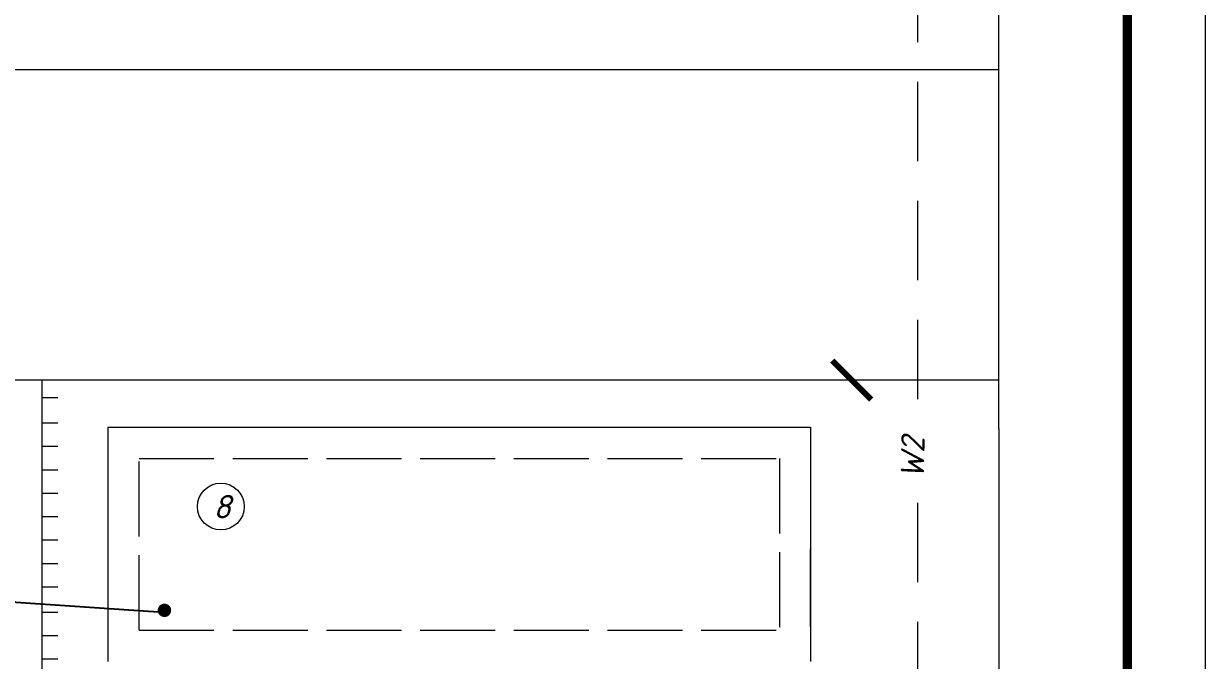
# Model space of a CAD drawing. Header units: millimetres. Extents: x 27137 to 30937, y -4667 to -569.
# Drawn here: x 28896 to 28971.7, y -653.4 to -612.6 of the extents above; entities that cross this region are included whole.
import ezdxf

# ---------------------------------------------------------------- set-up
doc = ezdxf.new("R2010")
doc.units = ezdxf.units.MM
doc.header["$LTSCALE"] = 0.4
doc.linetypes.add('ACAD_ISO02W100', pattern=[15, 12, -3])
doc.linetypes.add('штриховаяX2', pattern=[38.1, 25.4, -12.7])
doc.layers.add('здания', color=7, linetype='Continuous', lineweight=40)
doc.styles.add('Isocpeur', font='isocpeui.ttf', dxfattribs={"height": 2.5})

# ---------------------------------------------------------------- blocks, each defined once
blk = doc.blocks.new('_ArchTick')
at = {"color": 0, "linetype": 'ByBlock', "const_width": 0.15}
blk.add_lwpolyline([(-0.5, -0.5), (0.5, 0.5)], dxfattribs=at)

msp = doc.modelspace()

# ---------------------------------------------------------------- hatches: boundary and pattern name
at = {"lineweight": 15}
h = msp.add_hatch(color=256, dxfattribs=at)
h.dxf.hatch_style = 1
h.paths.add_polyline_path([(28904.6186, -650.1527), (28905.0511, -650.1527), (28905.4837, -650.1527, -1)])
h.paths.add_polyline_path([(28905.0511, -649.7202, -0.4142136), (28905.4837, -650.1527), (28905.0511, -650.1527)])
h = msp.add_hatch(color=256, dxfattribs=at)
h.dxf.hatch_style = 1
h.paths.add_polyline_path([(28905.0511, -649.7202), (28905.0511, -650.1527), (28904.6186, -650.1527, -0.4142136)])

# ---------------------------------------------------------------- linework, layer by layer
at = {"linetype": 'штриховаяX2', "lineweight": 15, "ltscale": 0.5}
for p, q in [((28953.2637, -608.6907), (28953.263, -638.5472)), ((28953.2629, -643.2672), (28953.2624, -668.3046))]:
    msp.add_line(p, q, dxfattribs=at)
at = {"lineweight": 15}
for p, q in [((28958.4654, -638.5289), (28958.4654, -608.6907)), ((28958.4654, -635.4031), (28830.535, -635.4059)), ((28898.2246, -636.539), (28897.2246, -636.539)), ((28898.2246, -636.539), (28897.2246, -636.539)), ((28898.2246, -636.539), (28897.2246, -636.539)), ((28898.2246, -636.539), (28897.2246, -636.539)), ((28898.2246, -636.539), (28897.2246, -636.539)), ((28898.2246, -636.539), (28897.2246, -636.539)), ((28898.2246, -636.539), (28897.2246, -636.539)), ((28898.2246, -636.539), (28897.2246, -636.539)), ((28898.2246, -636.539), (28897.2246, -636.539)), ((28898.2246, -636.539), (28897.2246, -636.539)), ((28898.2246, -636.539), (28897.2246, -636.539)), ((28898.2246, -636.539), (28897.2246, -636.539)), ((28898.2246, -636.539), (28897.2246, -636.539)), ((28898.2246, -636.539), (28897.2246, -636.539)), ((28898.2246, -636.539), (28897.2246, -636.539)), ((28898.2246, -636.539), (28897.2246, -636.539)), ((28898.2246, -636.539), (28897.2246, -636.539)), ((28898.2246, -636.539), (28897.2246, -636.539)), ((28898.2246, -636.539), (28897.2246, -636.539)), ((28898.2246, -636.539), (28897.2246, -636.539)), ((28898.2246, -636.539), (28897.2246, -636.539)), ((28898.2246, -636.539), (28897.2246, -636.539)), ((28898.2246, -636.539), (28897.2246, -636.539)), ((28898.2246, -636.539), (28897.2246, -636.539)), ((28898.2246, -636.539), (28897.2246, -636.539)), ((28898.2246, -636.539), (28897.2246, -636.539)), ((28898.2246, -636.539), (28897.2246, -636.539)), ((28898.2246, -636.539), (28897.2246, -636.539)), ((28898.2246, -636.539), (28897.2246, -636.539)), ((28898.2246, -636.539), (28897.2246, -636.539)), ((28898.2246, -636.539), (28897.2246, -636.539)), ((28898.2246, -636.539), (28897.2246, -636.539)), ((28898.2246, -636.539), (28897.2246, -636.539)), ((28898.2246, -636.539), (28897.2246, -636.539)), ((28898.2246, -636.539), (28897.2246, -636.539)), ((28898.2246, -636.539), (28897.2246, -636.539)), ((28898.2246, -636.539), (28897.2246, -636.539)), ((28898.2246, -636.539), (28897.2246, -636.539)), ((28898.2246, -636.539), (28897.2246, -636.539)), ((28898.2246, -636.539), (28897.2246, -636.539)), ((28898.2246, -636.539), (28897.2246, -636.539)), ((28898.2246, -636.539), (28897.2246, -636.539)), ((28898.2246, -636.539), (28897.2246, -636.539)), ((28898.2246, -636.539), (28897.2246, -636.539)), ((28898.2246, -636.539), (28897.2246, -636.539)), ((28898.2246, -636.539), (28897.2246, -636.539)), ((28898.2246, -636.539), (28897.2246, -636.539)), ((28898.2246, -636.539), (28897.2246, -636.539)), ((28898.2246, -636.539), (28897.2246, -636.539)), ((28898.2246, -636.539), (28897.2246, -636.539)), ((28898.2246, -636.539), (28897.2246, -636.539)), ((28898.2246, -636.539), (28897.2246, -636.539)), ((28898.2246, -636.539), (28897.2246, -636.539)), ((28898.2246, -636.539), (28897.2246, -636.539)), ((28898.2246, -636.539), (28897.2246, -636.539)), ((28898.2246, -636.539), (28897.2246, -636.539)), ((28898.2246, -636.539), (28897.2246, -636.539)), ((28898.2246, -636.539), (28897.2246, -636.539)), ((28898.2246, -636.539), (28897.2246, -636.539)), ((28898.2246, -636.539), (28897.2246, -636.539)), ((28898.2246, -636.539), (28897.2246, -636.539)), ((28898.2246, -636.539), (28897.2246, -636.539)), ((28898.2246, -636.539), (28897.2246, -636.539)), ((28898.2246, -636.539), (28897.2246, -636.539)), ((28898.2246, -636.539), (28897.2246, -636.539)), ((28898.2246, -636.539), (28897.2246, -636.539)), ((28898.2246, -636.539), (28897.2246, -636.539)), ((28898.2246, -638.1629), (28897.2246, -638.1629)), ((28898.2246, -638.1629), (28897.2246, -638.1629)), ((28898.2246, -638.1629), (28897.2246, -638.1629)), ((28898.2246, -638.1629), (28897.2246, -638.1629)), ((28898.2246, -638.1629), (28897.2246, -638.1629)), ((28898.2246, -638.1629), (28897.2246, -638.1629)), ((28898.2246, -638.1629), (28897.2246, -638.1629)), ((28898.2246, -638.1629), (28897.2246, -638.1629)), ((28898.2246, -638.1629), (28897.2246, -638.1629)), ((28898.2246, -638.1629), (28897.2246, -638.1629)), ((28898.2246, -638.1629), (28897.2246, -638.1629)), ((28898.2246, -638.1629), (28897.2246, -638.1629)), ((28898.2246, -638.1629), (28897.2246, -638.1629)), ((28898.2246, -638.1629), (28897.2246, -638.1629)), ((28898.2246, -638.1629), (28897.2246, -638.1629)), ((28898.2246, -638.1629), (28897.2246, -638.1629)), ((28898.2246, -638.1629), (28897.2246, -638.1629)), ((28898.2246, -638.1629), (28897.2246, -638.1629)), ((28898.2246, -638.1629), (28897.2246, -638.1629)), ((28898.2246, -638.1629), (28897.2246, -638.1629)), ((28898.2246, -638.1629), (28897.2246, -638.1629)), ((28898.2246, -638.1629), (28897.2246, -638.1629)), ((28898.2246, -638.1629), (28897.2246, -638.1629)), ((28898.2246, -638.1629), (28897.2246, -638.1629)), ((28898.2246, -638.1629), (28897.2246, -638.1629)), ((28901.4226, -638.4231), (28946.4226, -638.4231)), ((28901.4226, -638.4231), (28946.4226, -638.4231)), ((28901.4226, -638.4231), (28901.4226, -653.4231)), ((28946.4226, -638.4231), (28946.4226, -653.4231)), ((28946.4226, -638.4231), (28946.4226, -653.4231)), ((28958.4654, -638.5295), (28958.4665, -685.984)), ((28898.2246, -639.6629), (28897.2246, -639.6629)), ((28898.2246, -639.6629), (28897.2246, -639.6629)), ((28898.2246, -639.6629), (28897.2246, -639.6629)), ((28898.2246, -639.6629), (28897.2246, -639.6629)), ((28898.2246, -639.6629), (28897.2246, -639.6629)), ((28898.2246, -639.6629), (28897.2246, -639.6629)), ((28898.2246, -639.6629), (28897.2246, -639.6629)), ((28898.2246, -639.6629), (28897.2246, -639.6629)), ((28898.2246, -639.6629), (28897.2246, -639.6629)), ((28898.2246, -639.6629), (28897.2246, -639.6629)), ((28898.2246, -639.6629), (28897.2246, -639.6629)), ((28898.2246, -639.6629), (28897.2246, -639.6629)), ((28898.2246, -639.6629), (28897.2246, -639.6629)), ((28898.2246, -639.6629), (28897.2246, -639.6629)), ((28898.2246, -639.6629), (28897.2246, -639.6629)), ((28898.2246, -639.6629), (28897.2246, -639.6629)), ((28898.2246, -639.6629), (28897.2246, -639.6629)), ((28898.2246, -641.1629), (28897.2246, -641.1629)), ((28898.2246, -641.1629), (28897.2246, -641.1629)), ((28898.2246, -641.1629), (28897.2246, -641.1629)), ((28898.2246, -641.1629), (28897.2246, -641.1629)), ((28898.2246, -641.1629), (28897.2246, -641.1629)), ((28898.2246, -641.1629), (28897.2246, -641.1629)), ((28898.2246, -641.1629), (28897.2246, -641.1629)), ((28898.2246, -641.1629), (28897.2246, -641.1629)), ((28898.2246, -641.1629), (28897.2246, -641.1629)), ((28898.2246, -641.1629), (28897.2246, -641.1629)), ((28898.2246, -641.1629), (28897.2246, -641.1629)), ((28898.2246, -642.6629), (28897.2246, -642.6629)), ((28898.2246, -642.6629), (28897.2246, -642.6629)), ((28898.2246, -642.6629), (28897.2246, -642.6629)), ((28898.2246, -642.6629), (28897.2246, -642.6629)), ((28898.2246, -642.6629), (28897.2246, -642.6629)), ((28898.2246, -642.6629), (28897.2246, -642.6629)), ((28898.2246, -642.6629), (28897.2246, -642.6629)), ((28898.2246, -642.6629), (28897.2246, -642.6629)), ((28898.2246, -642.6629), (28897.2246, -642.6629)), ((28898.2246, -642.6629), (28897.2246, -642.6629)), ((28898.2246, -642.6629), (28897.2246, -642.6629)), ((28898.2246, -642.6629), (28897.2246, -642.6629)), ((28898.2246, -642.6629), (28897.2246, -642.6629)), ((28898.2246, -644.1629), (28897.2246, -644.1629)), ((28898.2246, -644.1629), (28897.2246, -644.1629)), ((28898.2246, -644.1629), (28897.2246, -644.1629)), ((28898.2246, -644.1629), (28897.2246, -644.1629)), ((28898.2246, -644.1629), (28897.2246, -644.1629)), ((28898.2246, -644.1629), (28897.2246, -644.1629)), ((28898.2246, -644.1629), (28897.2246, -644.1629)), ((28898.2246, -644.1629), (28897.2246, -644.1629)), ((28898.2246, -644.1629), (28897.2246, -644.1629)), ((28898.2246, -644.1629), (28897.2246, -644.1629)), ((28898.2246, -644.1629), (28897.2246, -644.1629)), ((28898.2246, -644.1629), (28897.2246, -644.1629)), ((28898.2246, -644.1629), (28897.2246, -644.1629)), ((28898.2246, -644.1629), (28897.2246, -644.1629)), ((28898.2246, -644.1629), (28897.2246, -644.1629)), ((28898.2246, -644.1629), (28897.2246, -644.1629)), ((28898.2246, -644.1629), (28897.2246, -644.1629)), ((28898.2253, -644.1629), (28897.2253, -644.1629)), ((28898.2253, -644.1629), (28897.2253, -644.1629)), ((28898.2253, -644.1629), (28897.2253, -644.1629)), ((28898.2253, -644.1629), (28897.2253, -644.1629)), ((28898.2253, -644.1629), (28897.2253, -644.1629)), ((28898.2253, -644.1629), (28897.2253, -644.1629)), ((28898.2253, -644.1629), (28897.2253, -644.1629)), ((28898.2253, -644.1629), (28897.2253, -644.1629)), ((28898.2253, -644.1629), (28897.2253, -644.1629)), ((28898.2253, -644.1629), (28897.2253, -644.1629)), ((28898.2253, -644.1629), (28897.2253, -644.1629)), ((28898.2253, -644.1629), (28897.2253, -644.1629)), ((28898.2253, -644.1629), (28897.2253, -644.1629)), ((28898.2253, -644.1629), (28897.2253, -644.1629)), ((28898.2253, -644.1629), (28897.2253, -644.1629)), ((28898.2253, -644.1629), (28897.2253, -644.1629)), ((28898.2253, -644.1629), (28897.2253, -644.1629)), ((28898.2253, -644.1629), (28897.2253, -644.1629)), ((28898.2253, -644.1629), (28897.2253, -644.1629)), ((28898.2253, -644.1629), (28897.2253, -644.1629)), ((28898.2253, -644.1629), (28897.2253, -644.1629)), ((28898.2253, -644.1629), (28897.2253, -644.1629)), ((28898.2253, -644.1629), (28897.2253, -644.1629)), ((28898.2253, -644.1629), (28897.2253, -644.1629)), ((28898.2253, -644.1629), (28897.2253, -644.1629)), ((28898.2246, -645.6629), (28897.2246, -645.6629)), ((28898.2246, -645.6629), (28897.2246, -645.6629)), ((28898.2246, -645.6629), (28897.2246, -645.6629)), ((28898.2246, -645.6629), (28897.2246, -645.6629)), ((28898.2246, -645.6629), (28897.2246, -645.6629)), ((28898.2246, -645.6629), (28897.2246, -645.6629)), ((28898.2246, -645.6629), (28897.2246, -645.6629)), ((28898.2246, -645.6629), (28897.2246, -645.6629)), ((28898.2246, -645.6629), (28897.2246, -645.6629)), ((28898.2246, -645.6629), (28897.2246, -645.6629)), ((28898.2246, -645.6629), (28897.2246, -645.6629)), ((28898.2253, -645.6629), (28897.2253, -645.6629)), ((28898.2253, -645.6629), (28897.2253, -645.6629)), ((28898.2253, -645.6629), (28897.2253, -645.6629)), ((28898.2253, -645.6629), (28897.2253, -645.6629)), ((28898.2253, -645.6629), (28897.2253, -645.6629)), ((28898.2253, -645.6629), (28897.2253, -645.6629)), ((28898.2253, -645.6629), (28897.2253, -645.6629)), ((28898.2253, -645.6629), (28897.2253, -645.6629)), ((28898.2253, -645.6629), (28897.2253, -645.6629)), ((28898.2253, -645.6629), (28897.2253, -645.6629)), ((28898.2253, -645.6629), (28897.2253, -645.6629)), ((28898.2253, -645.6629), (28897.2253, -645.6629)), ((28898.2253, -645.6629), (28897.2253, -645.6629)), ((28898.2253, -645.6629), (28897.2253, -645.6629)), ((28898.2253, -645.6629), (28897.2253, -645.6629)), ((28898.2253, -645.6629), (28897.2253, -645.6629)), ((28898.2253, -645.6629), (28897.2253, -645.6629)), ((28898.2253, -645.6629), (28897.2253, -645.6629)), ((28898.2253, -645.6629), (28897.2253, -645.6629)), ((28898.2253, -645.6629), (28897.2253, -645.6629)), ((28898.2253, -645.6629), (28897.2253, -645.6629)), ((28898.2253, -645.6629), (28897.2253, -645.6629)), ((28898.2253, -645.6629), (28897.2253, -645.6629)), ((28898.2253, -645.6629), (28897.2253, -645.6629)), ((28898.2253, -645.6629), (28897.2253, -645.6629)), ((28898.2253, -645.6629), (28897.2253, -645.6629)), ((28898.2253, -645.6629), (28897.2253, -645.6629)), ((28898.2253, -645.6629), (28897.2253, -645.6629)), ((28946.4226, -651.2163), (28946.4226, -646.2163)), ((28946.4226, -651.2163), (28946.4226, -646.2163)), ((28898.2253, -647.1629), (28897.2253, -647.1629)), ((28898.2253, -647.1629), (28897.2253, -647.1629)), ((28898.2253, -647.1629), (28897.2253, -647.1629)), ((28898.2253, -647.1629), (28897.2253, -647.1629)), ((28898.2253, -647.1629), (28897.2253, -647.1629)), ((28898.2253, -647.1629), (28897.2253, -647.1629)), ((28898.2253, -647.1629), (28897.2253, -647.1629)), ((28898.2253, -647.1629), (28897.2253, -647.1629)), ((28898.2253, -647.1629), (28897.2253, -647.1629)), ((28898.2253, -647.1629), (28897.2253, -647.1629)), ((28898.2253, -647.1629), (28897.2253, -647.1629)), ((28898.2253, -647.1629), (28897.2253, -647.1629)), ((28898.2253, -647.1629), (28897.2253, -647.1629)), ((28898.2253, -647.1629), (28897.2253, -647.1629)), ((28898.2253, -647.1629), (28897.2253, -647.1629)), ((28898.2253, -647.1629), (28897.2253, -647.1629)), ((28898.2253, -647.1629), (28897.2253, -647.1629)), ((28898.2253, -647.1629), (28897.2253, -647.1629)), ((28898.2253, -647.1629), (28897.2253, -647.1629)), ((28898.2253, -647.1629), (28897.2253, -647.1629)), ((28898.2253, -647.1629), (28897.2253, -647.1629)), ((28898.2253, -648.6629), (28897.2253, -648.6629)), ((28898.2253, -648.6629), (28897.2253, -648.6629)), ((28898.2253, -648.6629), (28897.2253, -648.6629)), ((28898.2253, -648.6629), (28897.2253, -648.6629)), ((28898.2253, -648.6629), (28897.2253, -648.6629)), ((28898.2253, -648.6629), (28897.2253, -648.6629)), ((28898.2253, -648.6629), (28897.2253, -648.6629)), ((28898.2253, -648.6629), (28897.2253, -648.6629)), ((28898.2253, -648.6629), (28897.2253, -648.6629)), ((28898.2253, -648.6629), (28897.2253, -648.6629)), ((28898.2253, -648.6629), (28897.2253, -648.6629)), ((28898.2253, -648.6629), (28897.2253, -648.6629)), ((28898.2253, -648.6629), (28897.2253, -648.6629)), ((28898.2253, -648.6629), (28897.2253, -648.6629)), ((28898.2253, -648.6629), (28897.2253, -648.6629)), ((28898.2253, -648.6629), (28897.2253, -648.6629)), ((28898.2253, -648.6629), (28897.2253, -648.6629)), ((28898.2253, -648.6629), (28897.2253, -648.6629)), ((28898.2253, -648.6629), (28897.2253, -648.6629)), ((28898.2253, -648.6629), (28897.2253, -648.6629)), ((28898.2253, -648.6629), (28897.2253, -648.6629)), ((28898.2253, -648.6629), (28897.2253, -648.6629)), ((28898.2253, -648.6629), (28897.2253, -648.6629)), ((28898.2253, -648.6629), (28897.2253, -648.6629)), ((28898.2253, -648.6629), (28897.2253, -648.6629)), ((28898.2253, -648.6629), (28897.2253, -648.6629)), ((28898.2253, -648.6629), (28897.2253, -648.6629)), ((28898.2253, -648.6629), (28897.2253, -648.6629)), ((28898.2253, -648.6629), (28897.2253, -648.6629)), ((28898.2253, -648.6629), (28897.2253, -648.6629)), ((28898.2253, -648.6629), (28897.2253, -648.6629)), ((28898.2253, -648.6629), (28897.2253, -648.6629)), ((28898.2253, -648.6629), (28897.2253, -648.6629)), ((28898.2253, -648.6629), (28897.2253, -648.6629)), ((28898.2253, -648.6629), (28897.2253, -648.6629)), ((28898.2253, -648.6629), (28897.2253, -648.6629)), ((28898.2253, -648.6629), (28897.2253, -648.6629)), ((28898.2253, -648.6629), (28897.2253, -648.6629)), ((28898.2253, -648.6629), (28897.2253, -648.6629)), ((28898.2253, -648.6629), (28897.2253, -648.6629)), ((28898.2253, -648.6629), (28897.2253, -648.6629)), ((28898.2253, -648.6629), (28897.2253, -648.6629)), ((28898.2253, -648.6629), (28897.2253, -648.6629)), ((28898.2253, -648.6629), (28897.2253, -648.6629)), ((28898.2253, -648.6629), (28897.2253, -648.6629)), ((28898.2253, -648.6629), (28897.2253, -648.6629)), ((28898.2253, -648.6629), (28897.2253, -648.6629)), ((28898.2253, -648.6629), (28897.2253, -648.6629)), ((28898.2253, -648.6629), (28897.2253, -648.6629)), ((28898.2253, -648.6629), (28897.2253, -648.6629)), ((28898.2253, -648.6629), (28897.2253, -648.6629)), ((28898.2253, -648.6629), (28897.2253, -648.6629)), ((28898.2253, -648.6629), (28897.2253, -648.6629)), ((28898.2253, -648.6629), (28897.2253, -648.6629)), ((28898.2253, -648.6629), (28897.2253, -648.6629)), ((28898.2253, -648.6629), (28897.2253, -648.6629)), ((28898.2253, -648.6629), (28897.2253, -648.6629)), ((28898.2253, -648.6629), (28897.2253, -648.6629)), ((28898.2253, -648.6629), (28897.2253, -648.6629)), ((28898.2253, -648.6629), (28897.2253, -648.6629)), ((28898.2253, -648.6629), (28897.2253, -648.6629)), ((28898.2253, -648.6629), (28897.2253, -648.6629)), ((28898.2253, -648.6629), (28897.2253, -648.6629)), ((28898.2253, -648.6629), (28897.2253, -648.6629)), ((28898.2253, -648.6629), (28897.2253, -648.6629)), ((28898.2253, -648.6629), (28897.2253, -648.6629)), ((28898.2253, -648.6629), (28897.2253, -648.6629)), ((28898.2253, -650.2868), (28897.2253, -650.2868)), ((28898.2253, -650.2868), (28897.2253, -650.2868)), ((28898.2253, -650.2868), (28897.2253, -650.2868)), ((28898.2253, -650.2868), (28897.2253, -650.2868)), ((28898.2253, -650.2868), (28897.2253, -650.2868)), ((28898.2253, -650.2868), (28897.2253, -650.2868)), ((28898.2253, -650.2868), (28897.2253, -650.2868)), ((28898.2253, -650.2868), (28897.2253, -650.2868)), ((28898.2253, -650.2868), (28897.2253, -650.2868)), ((28898.2253, -650.2868), (28897.2253, -650.2868)), ((28898.2253, -650.2868), (28897.2253, -650.2868)), ((28898.2253, -650.2868), (28897.2253, -650.2868)), ((28898.2253, -650.2868), (28897.2253, -650.2868)), ((28898.2253, -650.2868), (28897.2253, -650.2868)), ((28898.2253, -650.2868), (28897.2253, -650.2868)), ((28898.2253, -650.2868), (28897.2253, -650.2868)), ((28898.2253, -650.2868), (28897.2253, -650.2868)), ((28898.2253, -650.2868), (28897.2253, -650.2868)), ((28898.2253, -650.2868), (28897.2253, -650.2868)), ((28898.2253, -650.2868), (28897.2253, -650.2868)), ((28898.2253, -650.2868), (28897.2253, -650.2868)), ((28898.2253, -650.2868), (28897.2253, -650.2868)), ((28898.2253, -650.2868), (28897.2253, -650.2868)), ((28898.2253, -650.2868), (28897.2253, -650.2868)), ((28898.2253, -650.2868), (28897.2253, -650.2868)), ((28898.2253, -651.7868), (28897.2253, -651.7868)), ((28898.2253, -651.7868), (28897.2253, -651.7868)), ((28898.2253, -651.7868), (28897.2253, -651.7868)), ((28898.2253, -651.7868), (28897.2253, -651.7868)), ((28898.2253, -651.7868), (28897.2253, -651.7868)), ((28898.2253, -651.7868), (28897.2253, -651.7868)), ((28898.2253, -651.7868), (28897.2253, -651.7868)), ((28898.2253, -651.7868), (28897.2253, -651.7868)), ((28898.2253, -651.7868), (28897.2253, -651.7868)), ((28898.2253, -651.7868), (28897.2253, -651.7868)), ((28898.2253, -651.7868), (28897.2253, -651.7868)), ((28898.2253, -651.7868), (28897.2253, -651.7868)), ((28898.2253, -651.7868), (28897.2253, -651.7868)), ((28898.2253, -651.7868), (28897.2253, -651.7868)), ((28898.2253, -651.7868), (28897.2253, -651.7868)), ((28898.2253, -651.7868), (28897.2253, -651.7868)), ((28898.2253, -651.7868), (28897.2253, -651.7868)), ((28898.2253, -653.2868), (28897.2253, -653.2868)), ((28898.2253, -653.2868), (28897.2253, -653.2868)), ((28898.2253, -653.2868), (28897.2253, -653.2868)), ((28898.2253, -653.2868), (28897.2253, -653.2868)), ((28898.2253, -653.2868), (28897.2253, -653.2868)), ((28898.2253, -653.2868), (28897.2253, -653.2868)), ((28898.2253, -653.2868), (28897.2253, -653.2868)), ((28898.2253, -653.2868), (28897.2253, -653.2868)), ((28898.2253, -653.2868), (28897.2253, -653.2868)), ((28898.2253, -653.2868), (28897.2253, -653.2868)), ((28898.2253, -653.2868), (28897.2253, -653.2868))]:
    msp.add_line(p, q, dxfattribs=at)
at = {"lineweight": 15, "ltscale": 0.5}
for p, q in [((28958.4654, -615.5373), (28752.4055, -615.5373)), ((28897.2253, -659.2868), (28897.2248, -635.4045))]:
    msp.add_line(p, q, dxfattribs=at)
at = {"linetype": 'ACAD_ISO02W100', "lineweight": 15}
for p, q in [((28903.4226, -651.4231), (28903.4226, -640.4231)), ((28903.4226, -640.4231), (28944.4226, -640.4231)), ((28944.4226, -640.4231), (28944.4226, -651.4231)), ((28903.4226, -651.4231), (28944.4226, -651.4231))]:
    msp.add_line(p, q, dxfattribs=at)
at = {"ltscale": 0.5}
msp.add_line((28880.2265, -648.5904), (28905.2818, -650.2937), dxfattribs=at)
at = {"color": 7, "lineweight": 15}
msp.add_lwpolyline([(28130.6969, -1162.6747), (28971.6969, -1162.6747), (28971.6969, -568.6747), (28130.6969, -568.6747)], close=True, dxfattribs=at)
at = {"lineweight": 15, "const_width": 0.6}
msp.add_lwpolyline([(28150.6969, -1157.6747), (28966.6969, -1157.6747), (28966.6969, -573.6747), (28150.6969, -573.6747)], close=True, dxfattribs=at)
msp.add_lwpolyline([(28150.6969, -573.6747), (28966.6969, -573.6747), (28966.6969, -1157.6747), (28150.6969, -1157.6747)], dxfattribs=at)
at = {"lineweight": 15}
msp.add_circle((28908.6618, -643.5041), 1.5, dxfattribs=at)

# ---------------------------------------------------------------- block references
at = {"layer": 'здания', "color": 7, "lineweight": 20, "xscale": 2.5, "yscale": 2.5, "zscale": 2.5, "rotation": 270}
msp.add_blockref('_ArchTick', (28949.0509, -635.4047), dxfattribs=at)

# ---------------------------------------------------------------- texts
at = {"linetype": 'штриховаяX2', "lineweight": 15, "insert": (28952.2255, -639.0308), "char_height": 1.5, "attachment_point": 3, "rotation": 89.090136, "style": 'Isocpeur'}
msp.add_mtext_dynamic_manual_height_columns('W2', width=3.719358, gutter_width=12.5, heights=[0], dxfattribs=at)
at = {"lineweight": 15, "insert": (28909.3104, -642.7601), "char_height": 1.5, "attachment_point": 3, "rotation": 359.838391, "style": 'Isocpeur'}
msp.add_mtext_dynamic_manual_height_columns('8', width=1.525272, gutter_width=12.5, heights=[0], dxfattribs=at)

doc.saveas('drawing.dxf')
